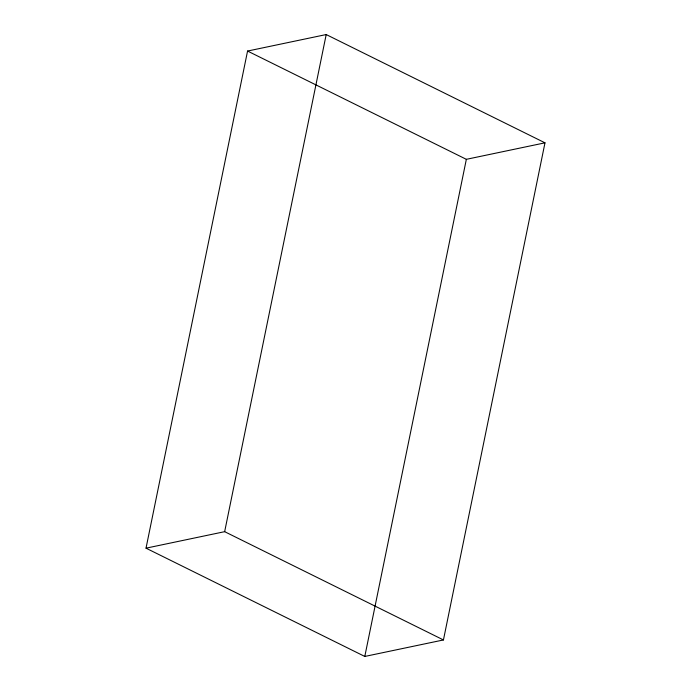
<?xml version="1.0" encoding="UTF-8"?>
<svg xmlns="http://www.w3.org/2000/svg" width="691" height="691" viewBox="0 0 691 691"><rect width="100%" height="100%" fill="white"/><g stroke="black" fill="none" stroke-linecap="round" stroke-linejoin="round"><path stroke-width="1.04" d="M146.017 548.17L247.559 51.048L326.204 34.55L544.983 142.83L443.441 639.952L364.796 656.45L146.017 548.17L224.653 531.673L443.441 639.952M224.653 531.673L326.204 34.55M364.796 656.45L466.347 159.327L544.983 142.83M247.559 51.048L466.347 159.327"/></g></svg>
